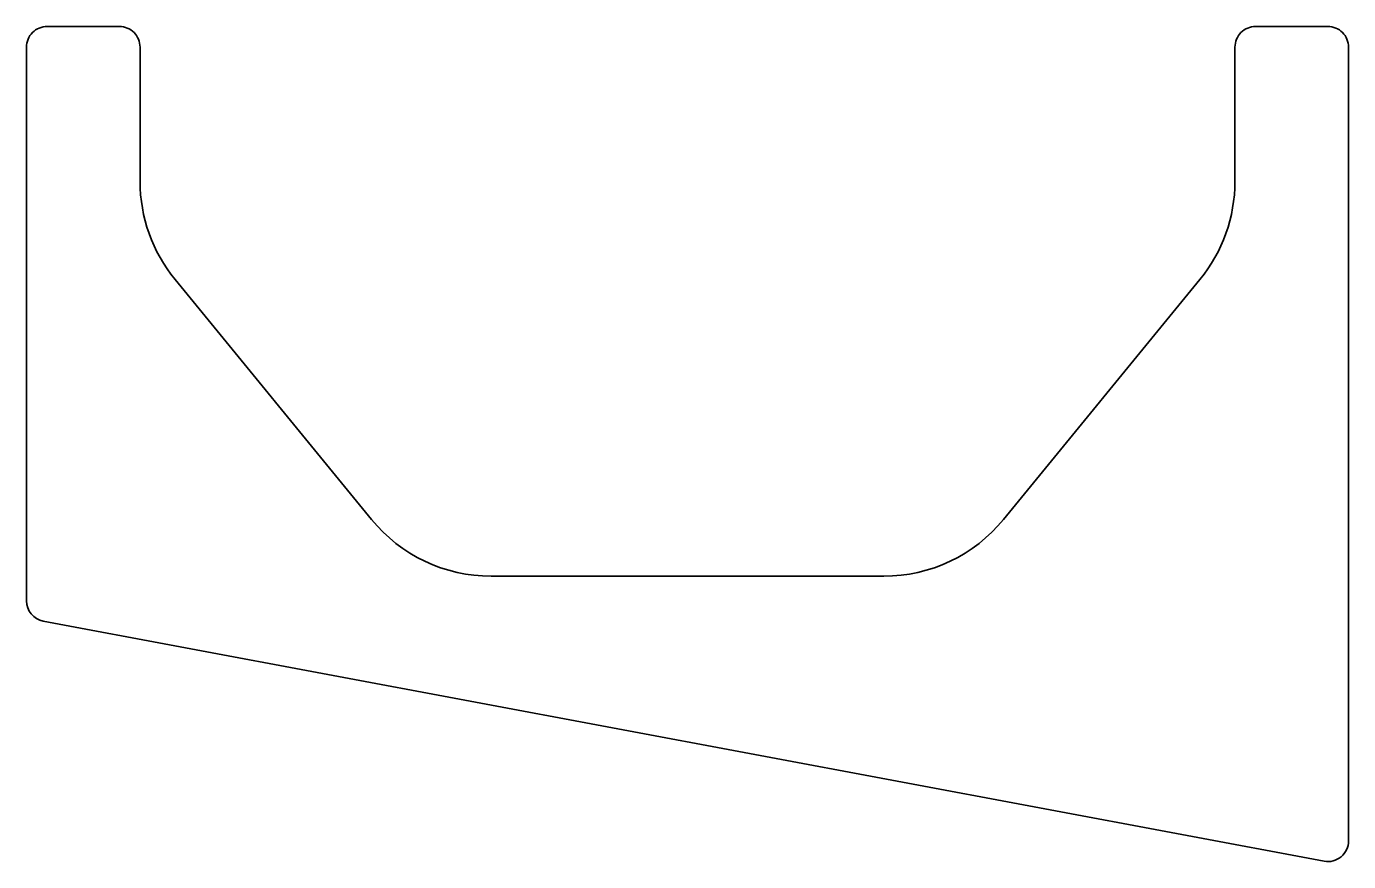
# Model space of a CAD drawing. Extents: x 50 to 370, y 47 to 250.
import ezdxf

# ---------------------------------------------------------------- set-up
doc = ezdxf.new("R2010")
doc.units = 0

msp = doc.modelspace()

# ---------------------------------------------------------------- linework, layer by layer
at = {"color": 7, "lineweight": 35, "ltscale": 0.4375}
for p, q in [((55, 249.549408), (72.5, 249.549408)), ((347.5, 249.549408), (365, 249.549408))]:
    msp.add_line(p, q, dxfattribs=at)
at = {"color": 7, "lineweight": 35}
for p, q in [((50, 110.575584), (50, 244.549408)), ((77.5, 212.049408), (77.5, 244.549408)), ((342.5, 212.049408), (342.5, 244.549408)), ((370, 244.549408), (370, 52.450577)), ((85.97953, 188.299408), (133.479538, 130.258484)), ((334.020447, 188.299408), (286.520447, 130.258484)), ((162.5, 116.508476), (257.5, 116.508476)), ((364.078552, 47.536224), (54.078556, 105.661217))]:
    msp.add_line(p, q, dxfattribs=at)
for centre, radius, start, end in [((55, 244.549408), 5, 90.000003, 180.000005), ((72.5, 244.549408), 5, 0, 90.000003), ((347.5, 244.549408), 5, 90.000003, 180.000005), ((365, 244.549408), 5, 0, 90.000003), ((115, 212.049408), 37.5, 180.000005, 219.296478), ((305, 212.049408), 37.5, 320.703521, 360), ((162.5, 154.008469), 37.5, 219.296478, 269.999997), ((257.5, 154.008469), 37.5, 269.999997, 320.703521), ((55, 110.575584), 5, 179.999995, 259.380344), ((365, 52.450577), 5, 259.380344, 360)]:
    msp.add_arc(centre, radius, start, end, dxfattribs=at)

doc.saveas('drawing.dxf')
